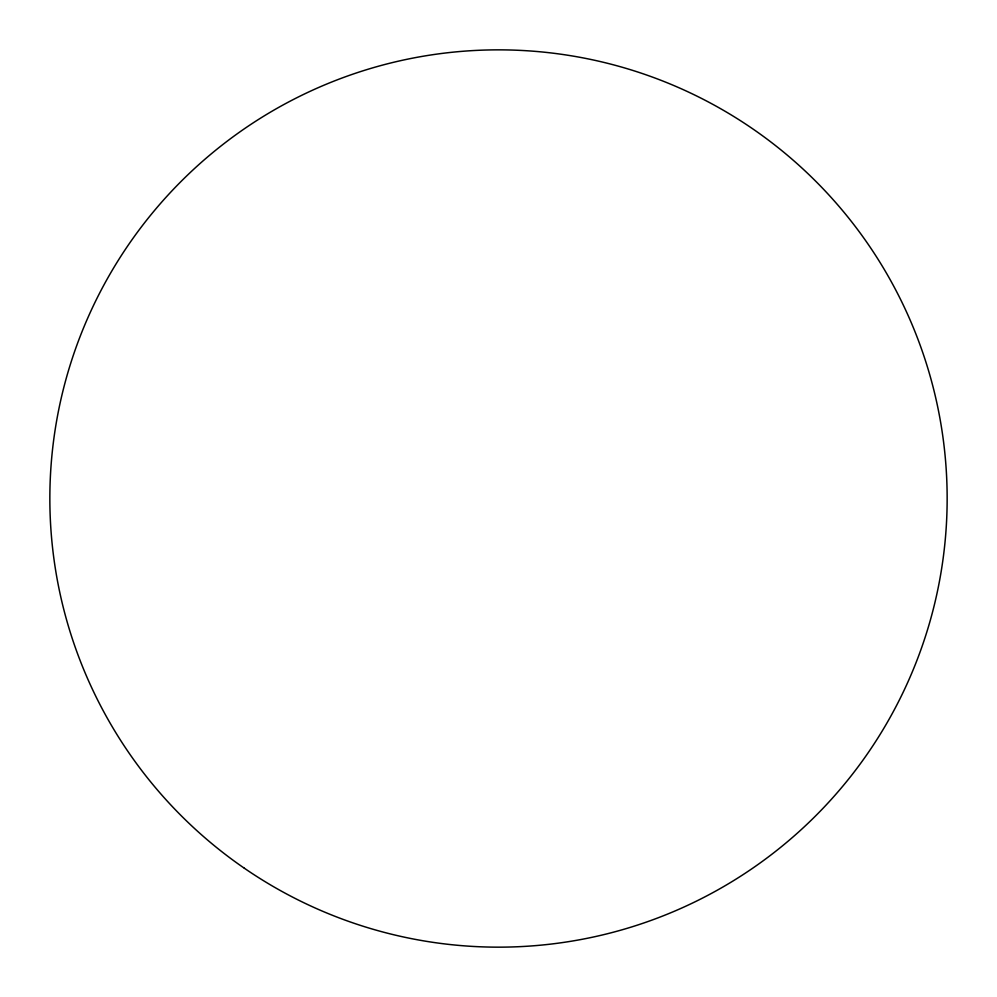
<?xml version="1.0" encoding="UTF-8"?>
<svg xmlns="http://www.w3.org/2000/svg" width="997" height="997" viewBox="0 0 997 997"><rect width="100%" height="100%" fill="white"/><g stroke="black" fill="none" stroke-linecap="round" stroke-linejoin="round"><path stroke-width="1.5" d="M244.377 868.25A448.65 448.65 0 0 0 945.767 533.707A448.65 448.65 0 0 0 305.356 93.556A448.65 448.65 0 0 0 244.377 868.25"/></g></svg>
